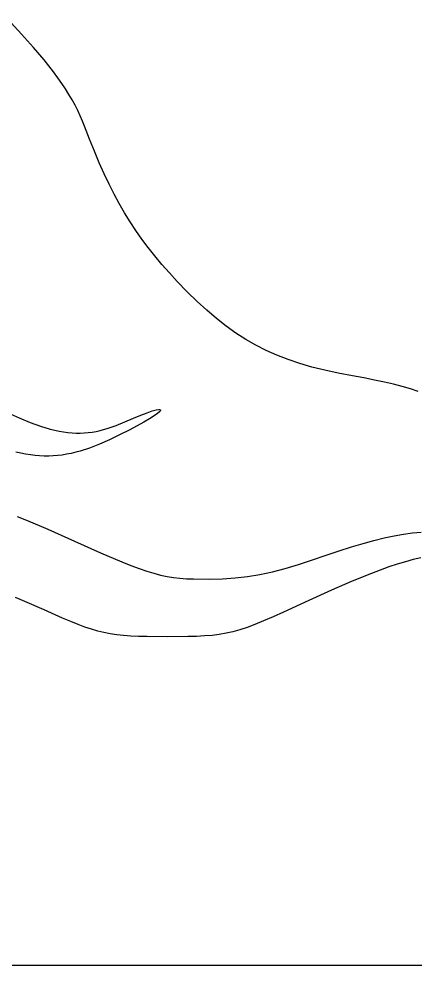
# Model space of a CAD drawing. Extents: x -29462 to 42578, y -23213 to 32194.
# Drawn here: x 24168 to 24548, y 28891 to 29798 of the extents above; entities that cross this region are included whole.
import ezdxf

# ---------------------------------------------------------------- set-up
doc = ezdxf.new("R2010")
doc.units = 0

msp = doc.modelspace()

# ---------------------------------------------------------------- linework, layer by layer
at = {"layer": 'Layer 1'}
for p, q in [((24170.69544, 29783.604035), (24157.268693, 29798.311704)), ((24182.137904, 29770.933423), (24170.69544, 29783.604035)), ((24192.341659, 29758.922194), (24182.137904, 29770.933423)), ((24201.373135, 29747.473799), (24192.341659, 29758.922194)), ((24205.470029, 29741.930491), (24201.373135, 29747.473799)), ((24209.298765, 29736.491685), (24205.470029, 29741.930491)), ((24212.867647, 29731.145312), (24209.298765, 29736.491685)), ((24216.184979, 29725.879303), (24212.867647, 29731.145312)), ((24219.259065, 29720.681588), (24216.184979, 29725.879303)), ((24222.098209, 29715.540101), (24219.259065, 29720.681588)), ((24224.710714, 29710.44277), (24222.098209, 29715.540101)), ((24227.104885, 29705.377528), (24224.710714, 29710.44277)), ((24229.289026, 29700.332306), (24227.104885, 29705.377528)), ((24231.27144, 29695.295035), (24229.289026, 29700.332306)), ((24235.968572, 29683.004659), (24231.27144, 29695.295035)), ((24240.62659, 29671.369028), (24235.968572, 29683.004659)), ((24245.278186, 29660.333331), (24240.62659, 29671.369028)), ((24249.956052, 29649.842755), (24245.278186, 29660.333331)), ((24254.692883, 29639.842491), (24249.956052, 29649.842755)), ((24259.521371, 29630.277725), (24254.692883, 29639.842491)), ((24264.474209, 29621.093648), (24259.521371, 29630.277725)), ((24269.58409, 29612.235447), (24264.474209, 29621.093648)), ((24274.883707, 29603.648312), (24269.58409, 29612.235447)), ((24280.405752, 29595.277431), (24274.883707, 29603.648312)), ((24286.18292, 29587.067991), (24280.405752, 29595.277431)), ((24292.247902, 29578.965183), (24286.18292, 29587.067991)), ((24298.633393, 29570.914195), (24292.247902, 29578.965183)), ((24305.372084, 29562.860215), (24298.633393, 29570.914195)), ((24312.496669, 29554.748432), (24305.372084, 29562.860215)), ((24320.03984, 29546.524035), (24312.496669, 29554.748432)), ((24329.623287, 29536.541995), (24320.03984, 29546.524035)), ((24339.029911, 29527.297042), (24329.623287, 29536.541995)), ((24348.323697, 29518.754531), (24339.029911, 29527.297042)), ((24357.568629, 29510.879818), (24348.323697, 29518.754531)), ((24366.828693, 29503.638257), (24357.568629, 29510.879818)), ((24376.167874, 29496.995205), (24366.828693, 29503.638257)), ((24385.650157, 29490.916017), (24376.167874, 29496.995205)), ((24395.339527, 29485.366047), (24385.650157, 29490.916017)), ((24405.29997, 29480.310653), (24395.339527, 29485.366047)), ((24415.59547, 29475.715188), (24405.29997, 29480.310653)), ((24426.290012, 29471.545009), (24415.59547, 29475.715188)), ((24437.447582, 29467.765471), (24426.290012, 29471.545009)), ((24449.132165, 29464.341929), (24437.447582, 29467.765471)), ((24461.407745, 29461.239739), (24449.132165, 29464.341929)), ((24474.338309, 29458.424256), (24461.407745, 29461.239739)), ((24487.98784, 29455.860835), (24474.338309, 29458.424256)), ((24498.929516, 29453.885847), (24487.98784, 29455.860835)), ((24509.106129, 29451.904428), (24498.929516, 29453.885847)), ((24518.585755, 29449.890203), (24509.106129, 29451.904428)), ((24527.43647, 29447.816801), (24518.585755, 29449.890203)), ((24535.726351, 29445.657848), (24527.43647, 29447.816801)), ((24543.523474, 29443.386972), (24535.726351, 29445.657848)), ((24550.895916, 29440.9778), (24543.523474, 29443.386972)), ((24157.073338, 29420.799848), (24168.480738, 29415.606127)), ((24285.224993, 29418.26144), (24291.245134, 29420.538425)), ((24291.245134, 29420.538425), (24296.092835, 29422.173623)), ((24296.092835, 29422.173623), (24299.775327, 29423.18827)), ((24300.962752, 29419.696562), (24297.805852, 29417.433893)), ((24299.775327, 29423.18827), (24302.29984, 29423.603605)), ((24302.997832, 29421.466105), (24300.962752, 29419.696562)), ((24302.29984, 29423.603605), (24303.130115, 29423.593166)), ((24303.59243, 29422.159318), (24302.997832, 29421.466105)), ((24303.130115, 29423.593166), (24303.673608, 29423.440864)), ((24303.903861, 29422.721285), (24303.59243, 29422.159318)), ((24303.673608, 29423.440864), (24303.931222, 29423.149352)), ((24303.931222, 29423.149352), (24303.903861, 29422.721285)), ((24168.480738, 29415.606127), (24179.063824, 29411.232669)), ((24179.063824, 29411.232669), (24188.922474, 29407.660016)), ((24261.530806, 29408.331915), (24269.63846, 29411.69716)), ((24269.63846, 29411.69716), (24278.025179, 29415.321431)), ((24278.025179, 29415.321431), (24285.224993, 29418.26144)), ((24288.155521, 29411.514125), (24281.676553, 29407.899501)), ((24293.534364, 29414.699335), (24288.155521, 29411.514125)), ((24297.805852, 29417.433893), (24293.534364, 29414.699335)), ((24188.922474, 29407.660016), (24198.156568, 29404.868712)), ((24198.156568, 29404.868712), (24202.570619, 29403.759984)), ((24202.570619, 29403.759984), (24206.865985, 29402.839298)), ((24206.865985, 29402.839298), (24211.055152, 29402.104219)), ((24211.055152, 29402.104219), (24215.150605, 29401.552317)), ((24215.150605, 29401.552317), (24219.164827, 29401.181158)), ((24219.164827, 29401.181158), (24223.110306, 29400.988311)), ((24223.110306, 29400.988311), (24226.999524, 29400.971344)), ((24226.999524, 29400.971344), (24230.844968, 29401.127825)), ((24230.844968, 29401.127825), (24234.659121, 29401.45532)), ((24234.659121, 29401.45532), (24238.454469, 29401.951399)), ((24238.454469, 29401.951399), (24242.243498, 29402.613629)), ((24242.243498, 29402.613629), (24246.03869, 29403.439577)), ((24246.03869, 29403.439577), (24253.69751, 29405.572902)), ((24253.69751, 29405.572902), (24261.530806, 29408.331915)), ((24274.104692, 29403.876701), (24265.44717, 29399.46696)), ((24281.676553, 29407.899501), (24274.104692, 29403.876701)), ((24255.142454, 29394.505071), (24245.378588, 29390.223636)), ((24265.44717, 29399.46696), (24255.142454, 29394.505071)), ((24169.981871, 29381.602752), (24165.214281, 29382.659086)), ((24227.070304, 29383.710561), (24222.673805, 29382.510871)), ((24236.054796, 29386.624763), (24227.070304, 29383.710561)), ((24245.378588, 29390.223636), (24236.054796, 29386.624763)), ((24174.645336, 29380.721541), (24169.981871, 29381.602752)), ((24179.217271, 29380.015188), (24174.645336, 29380.721541)), ((24183.710274, 29379.48343), (24179.217271, 29380.015188)), ((24188.136942, 29379.126002), (24183.710274, 29379.48343)), ((24192.50987, 29378.942643), (24188.136942, 29379.126002)), ((24196.841656, 29378.933087), (24192.50987, 29378.942643)), ((24201.144897, 29379.097071), (24196.841656, 29378.933087)), ((24205.432189, 29379.434332), (24201.144897, 29379.097071)), ((24209.716129, 29379.944606), (24205.432189, 29379.434332)), ((24214.009314, 29380.62763), (24209.716129, 29379.944606)), ((24218.32434, 29381.483139), (24214.009314, 29380.62763)), ((24222.673805, 29382.510871), (24218.32434, 29381.483139)), ((24166.60774, 29321.030098), (24175.385922, 29317.526609)), ((24175.385922, 29317.526609), (24195.956978, 29308.733141)), ((24195.956978, 29308.733141), (24221.63757, 29297.26267)), ((24518.511716, 29300.429967), (24527.922459, 29302.439801)), ((24527.922459, 29302.439801), (24536.906907, 29304.043833)), ((24536.906907, 29304.043833), (24545.526658, 29305.252034)), ((24545.526658, 29305.252034), (24553.843307, 29306.074378)), ((24221.63757, 29297.26267), (24246.627231, 29286.119148)), ((24475.373828, 29288.133163), (24487.105732, 29291.865929)), ((24487.105732, 29291.865929), (24498.16495, 29295.153003)), ((24498.16495, 29295.153003), (24508.613078, 29298.004358)), ((24508.613078, 29298.004358), (24518.511716, 29300.429967)), ((24246.627231, 29286.119148), (24266.880109, 29277.482781)), ((24449.64557, 29279.29067), (24462.90764, 29283.944734)), ((24462.90764, 29283.944734), (24475.373828, 29288.133163)), ((24266.880109, 29277.482781), (24275.575381, 29274.007374)), ((24275.575381, 29274.007374), (24283.500608, 29271.041868)), ((24423.617851, 29270.926974), (24436.322486, 29274.758615)), ((24436.322486, 29274.758615), (24449.64557, 29279.29067)), ((24530.992409, 29275.176031), (24523.005723, 29272.507647)), ((24538.719957, 29277.548728), (24530.992409, 29275.176031)), ((24546.218229, 29279.62798), (24538.719957, 29277.548728)), ((24553.517088, 29281.416033), (24546.218229, 29279.62798)), ((24283.500608, 29271.041868), (24290.793842, 29268.5473)), ((24290.793842, 29268.5473), (24297.593132, 29266.484708)), ((24297.593132, 29266.484708), (24304.036531, 29264.815128)), ((24304.036531, 29264.815128), (24310.262087, 29263.499599)), ((24387.499304, 29263.315564), (24399.377795, 29265.237347)), ((24399.377795, 29265.237347), (24411.360132, 29267.763851)), ((24411.360132, 29267.763851), (24423.617851, 29270.926974)), ((24506.135488, 29266.274835), (24487.87035, 29258.832337)), ((24514.730037, 29269.541329), (24506.135488, 29266.274835)), ((24523.005723, 29272.507647), (24514.730037, 29269.541329)), ((24310.262087, 29263.499599), (24316.407851, 29262.499157)), ((24316.407851, 29262.499157), (24322.611875, 29261.77484)), ((24322.611875, 29261.77484), (24329.012208, 29261.287686)), ((24329.012208, 29261.287686), (24335.746901, 29260.998731)), ((24335.746901, 29260.998731), (24350.77157, 29260.85957)), ((24350.77157, 29260.85957), (24363.367726, 29261.158573)), ((24363.367726, 29261.158573), (24375.553126, 29261.966606)), ((24375.553126, 29261.966606), (24387.499304, 29263.315564)), ((24487.87035, 29258.832337), (24467.971411, 29250.162201)), ((24467.971411, 29250.162201), (24446.19977, 29240.24647)), ((24173.845137, 29239.495953), (24165.044647, 29243.111456)), ((24192.41077, 29231.34647), (24173.845137, 29239.495953)), ((24446.19977, 29240.24647), (24422.02193, 29229.151767)), ((24210.177272, 29223.412962), (24192.41077, 29231.34647)), ((24422.02193, 29229.151767), (24411.871435, 29224.627344)), ((24217.876888, 29220.139288), (24210.177272, 29223.412962)), ((24224.963584, 29217.289191), (24217.876888, 29220.139288)), ((24402.773603, 29220.723764), (24394.548717, 29217.395192)), ((24411.871435, 29224.627344), (24402.773603, 29220.723764)), ((24231.569489, 29214.833815), (24224.963584, 29217.289191)), ((24237.82673, 29212.744303), (24231.569489, 29214.833815)), ((24243.867435, 29210.991798), (24237.82673, 29212.744303)), ((24249.823732, 29209.547443), (24243.867435, 29210.991798)), ((24373.314582, 29210.401195), (24366.784327, 29208.914325)), ((24379.998922, 29212.279741), (24373.314582, 29210.401195)), ((24387.017062, 29214.595795), (24379.998922, 29212.279741)), ((24394.548717, 29217.395192), (24387.017062, 29214.595795)), ((24255.82775, 29208.38238), (24249.823732, 29209.547443)), ((24262.011615, 29207.467754), (24255.82775, 29208.38238)), ((24268.507455, 29206.774707), (24262.011615, 29207.467754)), ((24275.4474, 29206.274383), (24268.507455, 29206.774707)), ((24282.963575, 29205.937924), (24275.4474, 29206.274383)), ((24291.18811, 29205.736473), (24282.963575, 29205.937924)), ((24310.29077, 29205.62317), (24291.18811, 29205.736473)), ((24330.154258, 29205.750951), (24310.29077, 29205.62317)), ((24338.609829, 29205.96694), (24330.154258, 29205.750951)), ((24346.320906, 29206.345439), (24338.609829, 29205.96694)), ((24353.467204, 29206.93228), (24346.320906, 29206.345439)), ((24360.228439, 29207.773298), (24353.467204, 29206.93228)), ((24366.784327, 29208.914325), (24360.228439, 29207.773298)), ((17321.4, 28890.6), (42577.9, 28890.6))]:
    msp.add_line(p, q, dxfattribs=at)

doc.saveas('drawing.dxf')
